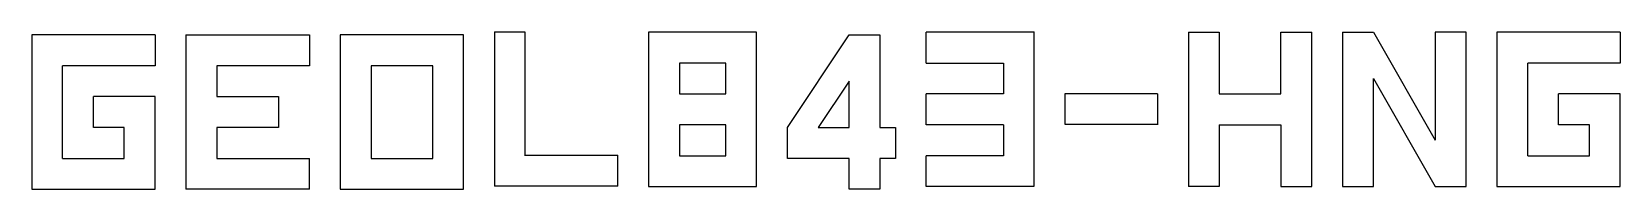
# Model space of a CAD drawing. Extents: x 3 to 79.9, y 8.5 to 16.1.
import ezdxf

# ---------------------------------------------------------------- set-up
doc = ezdxf.new("R2010")
doc.units = 0

msp = doc.modelspace()

# ---------------------------------------------------------------- linework, layer by layer
at = {"layer": 'Layer 1'}
for p, q in [((8.96055, 15.9186), (2.98685, 15.9186)), ((2.98685, 15.9186), (2.98685, 8.45145)), ((8.96055, 15.9186), (8.96055, 14.4252)), ((10.454, 15.9186), (10.454, 8.45145)), ((10.454, 15.9186), (16.4277, 15.9186)), ((16.4277, 15.9186), (16.4277, 14.4252)), ((17.9211, 15.9186), (17.9211, 8.45145)), ((23.8948, 15.9186), (17.9211, 15.9186)), ((23.8948, 8.45145), (23.8948, 15.9186)), ((25.3882, 16.0679), (25.3882, 8.60076)), ((26.8816, 16.0456), (25.3882, 16.0456)), ((25.3882, 16.0456), (25.3882, 16.0456)), ((26.8816, 10.0719), (26.8816, 16.0456)), ((26.8816, 16.0456), (26.8816, 16.0456)), ((26.8816, 16.0456), (26.8816, 16.0456)), ((26.8816, 16.0456), (26.8816, 16.0456)), ((26.8816, 16.0456), (26.8816, 16.0456)), ((38.0823, 16.0456), (32.8554, 16.0456)), ((32.8554, 16.0456), (32.8554, 8.57845)), ((38.0823, 8.57845), (38.0823, 16.0456)), ((39.5757, 11.4384), (42.56255, 15.91867)), ((42.5626, 15.9186), (44.056, 15.9186)), ((44.056, 15.9186), (44.056, 11.4384)), ((51.5232, 16.0456), (46.2962, 16.0456)), ((46.2962, 14.5522), (46.2962, 16.0456)), ((51.5232, 8.6008), (51.5232, 16.0679)), ((58.9903, 16.0456), (58.9903, 8.57845)), ((58.9903, 16.0456), (60.4837, 16.0456)), ((60.4837, 16.0456), (60.4837, 13.0587)), ((63.4706, 13.0587), (63.4706, 16.0456)), ((63.4706, 16.0456), (64.964, 16.0456)), ((64.964, 8.57845), (64.964, 16.0456)), ((66.4574, 16.0456), (66.4574, 8.57845)), ((66.4574, 16.0456), (67.9509, 16.0456)), ((67.9509, 16.0456), (70.93775, 10.81861)), ((72.4311, 16.0456), (70.9377, 16.0456)), ((70.9377, 16.0456), (70.9377, 10.81861)), ((72.4311, 8.57845), (72.4311, 16.0456)), ((79.8983, 16.0456), (73.9246, 16.0456)), ((73.9246, 16.0456), (73.9246, 8.57845)), ((79.8983, 16.0456), (79.8983, 14.5522)), ((8.96055, 14.4252), (4.48027, 14.4252)), ((4.48027, 9.94488), (4.48027, 14.4252)), ((16.4277, 14.4252), (11.9474, 14.4252)), ((11.9474, 14.4252), (11.9474, 12.9317)), ((22.4014, 14.4252), (19.4145, 14.4252)), ((19.4145, 14.4252), (19.4145, 9.94493)), ((22.4014, 9.94488), (22.4014, 14.42515)), ((34.3488, 14.5522), (34.3488, 13.0587)), ((36.5889, 14.5522), (34.3488, 14.5522)), ((36.5889, 13.0587), (36.5889, 14.5522)), ((46.2962, 14.5522), (50.0298, 14.5522)), ((50.0298, 14.5522), (50.0298, 13.05877)), ((79.8983, 14.5522), (75.418, 14.5522)), ((75.418, 10.0719), (75.418, 14.5522)), ((42.5626, 13.6785), (41.06918, 11.43836)), ((42.5626, 11.4384), (42.5626, 13.6785)), ((53.0166, 11.5876), (53.0166, 13.0811)), ((53.0166, 13.0811), (57.4969, 13.0811)), ((67.9509, 8.57845), (67.9509, 13.8054)), ((67.9509, 13.8054), (70.93775, 8.57841)), ((8.96055, 12.9317), (5.9737, 12.9317)), ((5.9737, 11.4383), (5.9737, 12.9317)), ((8.96055, 8.45145), (8.96055, 12.93172)), ((11.9474, 12.9317), (14.9342, 12.9317)), ((14.9342, 12.9317), (14.9342, 11.4383)), ((34.3488, 13.0587), (36.5889, 13.0587)), ((50.0298, 13.0587), (46.2962, 13.0587)), ((46.2962, 11.5653), (46.2962, 13.0587)), ((50.0298, 13.05877), (50.0298, 13.0587)), ((57.4969, 13.0587), (57.4969, 11.5653)), ((60.4837, 13.0587), (63.4706, 13.0587)), ((79.8983, 13.0587), (76.9114, 13.0587)), ((76.9114, 11.5653), (76.9114, 13.0587)), ((79.8983, 8.57845), (79.8983, 13.05872)), ((36.5889, 11.5653), (34.3488, 11.5653)), ((34.3488, 11.5653), (34.3488, 10.0719)), ((36.5889, 10.0719), (36.5889, 11.5653)), ((50.0298, 11.5653), (46.2962, 11.5653)), ((50.0298, 11.5653), (50.0298, 10.0719)), ((57.4969, 11.5876), (53.0166, 11.5876)), ((60.4837, 11.5653), (63.4706, 11.5653)), ((60.4837, 11.5653), (60.4837, 8.57845)), ((63.4706, 11.5653), (63.4706, 8.57845)), ((78.4048, 11.5653), (76.9114, 11.5653)), ((78.4048, 10.0719), (78.4048, 11.5653)), ((7.46712, 11.4383), (5.9737, 11.4383)), ((7.46712, 9.94488), (7.46712, 11.4383)), ((14.9342, 11.4383), (11.9474, 11.4383)), ((11.9474, 11.4383), (11.9474, 9.94488)), ((39.5757, 9.94493), (39.5757, 11.4384)), ((41.0691, 11.4384), (42.5626, 11.4384)), ((44.056, 11.4384), (44.8027, 11.4384)), ((44.8027, 11.4384), (44.8027, 9.94493)), ((26.8816, 10.0942), (31.3619, 10.0942)), ((31.3619, 8.60076), (31.3619, 10.0942)), ((34.3488, 10.0719), (36.5889, 10.0719)), ((50.0298, 10.0719), (46.2962, 10.0719)), ((46.2962, 8.57845), (46.2962, 10.0719)), ((50.0298, 10.0719), (50.0298, 10.0719)), ((75.418, 10.0719), (78.4048, 10.0719)), ((4.48027, 9.94488), (7.46712, 9.94488)), ((11.9474, 9.94488), (16.4277, 9.94488)), ((16.4277, 8.45145), (16.4277, 9.94488)), ((19.4145, 9.94488), (22.4014, 9.94488)), ((42.5626, 9.94493), (39.5757, 9.94493)), ((42.5626, 8.4515), (42.5626, 9.94493)), ((44.8027, 9.94493), (44.056, 9.94493)), ((44.056, 9.94493), (44.056, 8.4515)), ((31.3619, 8.60076), (25.3882, 8.60076)), ((32.8554, 8.57845), (38.0823, 8.57845)), ((51.5232, 8.57845), (46.2962, 8.57845)), ((60.4837, 8.57845), (58.9903, 8.57845)), ((63.4706, 8.57845), (64.964, 8.57845)), ((66.4574, 8.57845), (67.9509, 8.57845)), ((70.9377, 8.57845), (72.4311, 8.57845)), ((73.9246, 8.57845), (79.8983, 8.57845)), ((2.98685, 8.45145), (8.96055, 8.45145)), ((16.4277, 8.45145), (10.454, 8.45145)), ((17.9211, 8.45145), (23.8948, 8.45145)), ((44.056, 8.4515), (42.5626, 8.4515))]:
    msp.add_line(p, q, dxfattribs=at)

doc.saveas('drawing.dxf')
